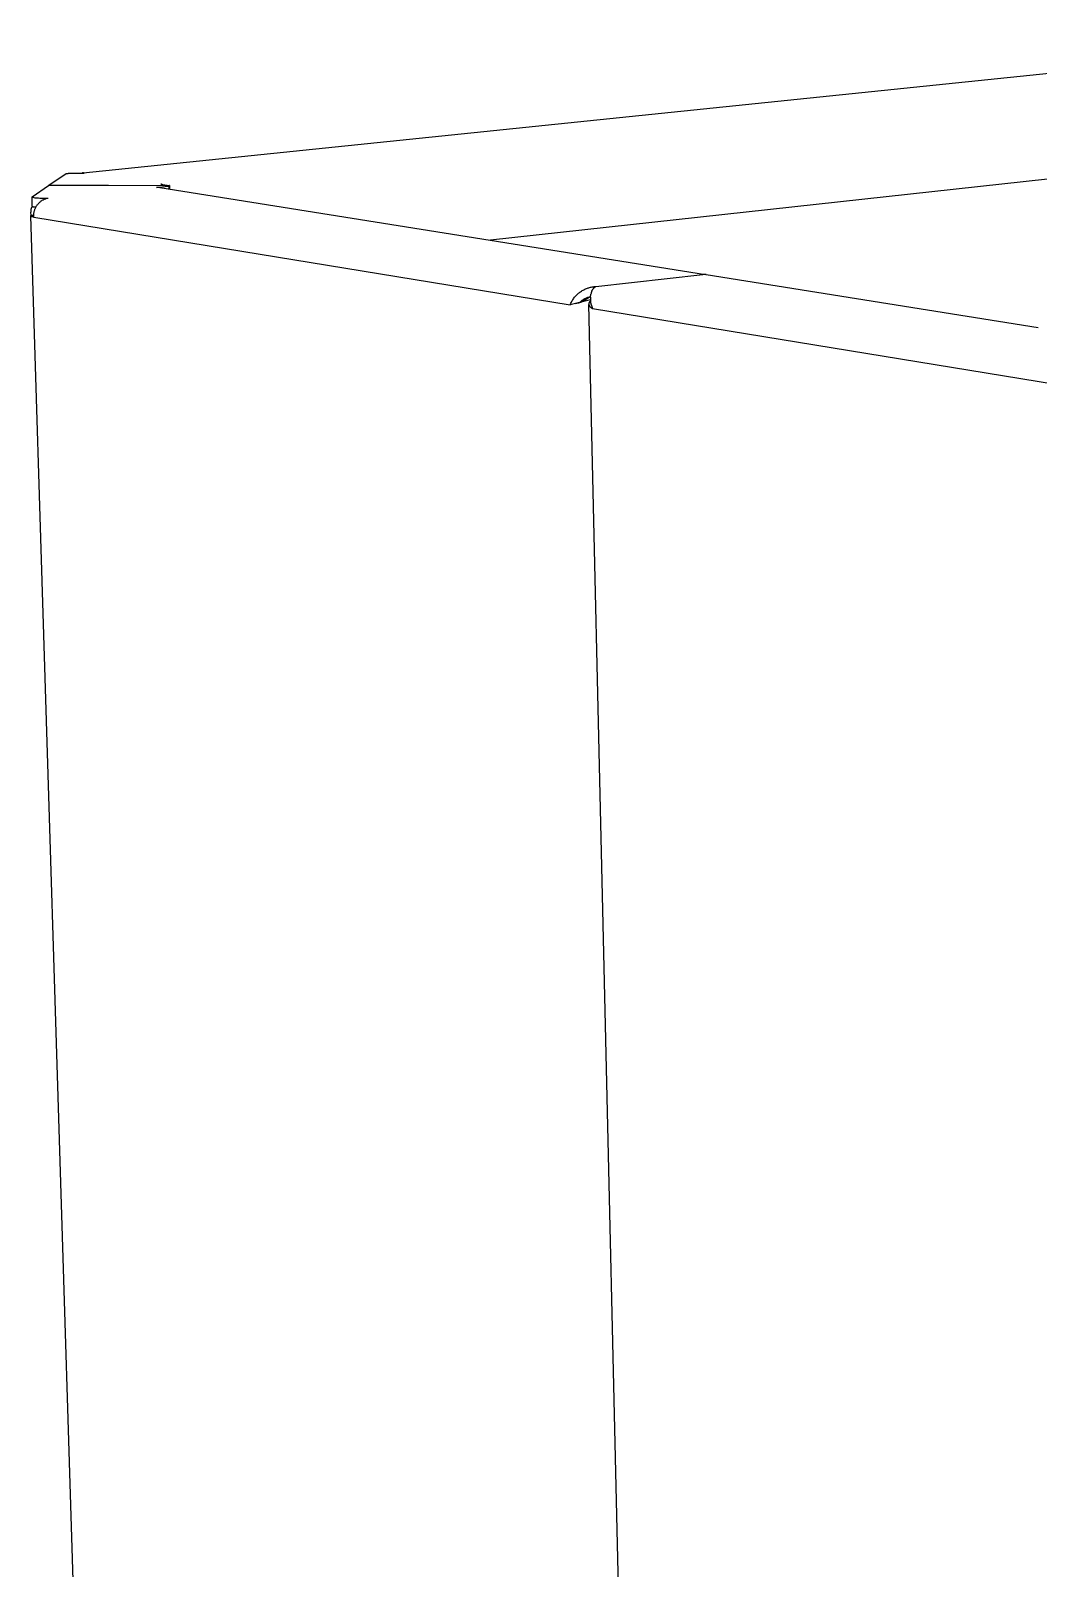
# Model space of a CAD drawing. Header units: millimetres. Extents: x -1246 to 2331, y -493 to 2006.
# Drawn here: x -579.1 to -375.5, y 311 to 621.7 of the extents above; entities that cross this region are included whole.
import ezdxf

# ---------------------------------------------------------------- set-up
doc = ezdxf.new("R2010")
doc.units = ezdxf.units.MM
doc.header["$MEASUREMENT"] = 0
doc.layers.add('Domyslna', color=7, linetype='Continuous', true_color=0x000000)
doc.layers.add('Utwórz2D linie widoczne', color=7, linetype='Continuous', true_color=0x000000)

msp = doc.modelspace()

# ---------------------------------------------------------------- linework, layer by layer
at = {"layer": 'Domyslna'}
for p, q in [((-578.45, 583.99), (-470.06, 566.28)), ((-465.56, 565.54), (-178.53, 518.62))]:
    msp.add_line(p, q, dxfattribs=at)
at = {"layer": 'Utwórz2D linie widoczne'}
for p, q in [((-568.5, 592.93), (-290.56, 621.66)), ((-275.34, 602.47), (-486.19, 579.34)), ((-578.79, 588.11), (-575.49, 590.39)), ((-551.4, 590.29), (-575.49, 590.39)), ((-575.42, 590.44), (-572.16, 592.69)), ((-551.33, 590.34), (-575.42, 590.44)), ((-575.42, 590.39), (-575.42, 590.44)), ((-572.16, 592.69), (-572.08, 592.72)), ((-572.08, 592.72), (-572.01, 592.74)), ((-572.01, 592.74), (-571.93, 592.77)), ((-571.93, 592.77), (-571.85, 592.79)), ((-571.85, 592.79), (-571.78, 592.8)), ((-571.78, 592.8), (-571.7, 592.82)), ((-571.7, 592.82), (-571.62, 592.83)), ((-571.62, 592.83), (-571.54, 592.84)), ((-571.54, 592.84), (-571.46, 592.85)), ((-571.46, 592.85), (-571.38, 592.85)), ((-571.38, 592.85), (-570.91, 592.89)), ((-570.91, 592.89), (-570.45, 592.91)), ((-570.45, 592.91), (-569.98, 592.91)), ((-569.98, 592.91), (-568.32, 592.91)), ((-568.64, 592.91), (-568.68, 592.91)), ((-568.6, 592.92), (-568.64, 592.91)), ((-568.56, 592.92), (-568.6, 592.92)), ((-568.52, 592.92), (-568.56, 592.92)), ((-568.48, 592.92), (-568.52, 592.92)), ((-568.44, 592.92), (-568.48, 592.92)), ((-568.4, 592.92), (-568.44, 592.92)), ((-568.36, 592.91), (-568.4, 592.92)), ((-568.32, 592.91), (-568.36, 592.91)), ((-553.69, 589.99), (-551.3, 590.24)), ((-552.69, 590.67), (-552.77, 590.66)), ((-552.77, 590.66), (-551.1, 590.39)), ((-552.69, 590.67), (-552.65, 590.66)), ((-552.69, 590.64), (-552.69, 590.67)), ((-552.65, 590.66), (-552.6, 590.65)), ((-552.6, 590.65), (-552.56, 590.64)), ((-552.56, 590.64), (-552.52, 590.62)), ((-552.52, 590.62), (-552.47, 590.61)), ((-551.4, 590.29), (-551.37, 590.29)), ((-551.37, 590.29), (-551.33, 590.29)), ((-551.15, 590.35), (-551.33, 590.34)), ((-551.33, 590.29), (-551.3, 590.29)), ((-551.3, 590.29), (-551.27, 590.29)), ((-551.3, 590.24), (-551.28, 590.25)), ((-551.28, 590.25), (-551.27, 590.25)), ((-551.27, 590.29), (-551.24, 590.29)), ((-551.27, 590.25), (-551.25, 590.25)), ((-551.25, 590.25), (-551.24, 590.25)), ((-551.24, 590.28), (-551.24, 590.29)), ((-551.23, 590.28), (-551.24, 590.28)), ((-551.24, 590.25), (-551.23, 590.25)), ((-551.22, 590.28), (-551.23, 590.28)), ((-551.23, 590.28), (-551.23, 590.28)), ((-551.23, 590.25), (-551.23, 590.26)), ((-551.23, 590.26), (-551.22, 590.26)), ((-551.21, 590.28), (-551.22, 590.28)), ((-551.22, 590.28), (-551.22, 590.28)), ((-551.22, 590.28), (-551.22, 590.28)), ((-551.22, 590.28), (-551.22, 590.28)), ((-551.22, 590.26), (-551.22, 590.26)), ((-551.22, 590.26), (-551.22, 590.26)), ((-551.22, 590.26), (-551.22, 590.26)), ((-551.22, 590.26), (-551.21, 590.26)), ((-551.21, 590.27), (-551.21, 590.28)), ((-551.21, 590.28), (-551.21, 590.28)), ((-551.21, 590.28), (-551.21, 590.28)), ((-551.21, 590.28), (-551.21, 590.28)), ((-551.21, 590.28), (-551.21, 590.28)), ((-551.21, 590.28), (-551.21, 590.28)), ((-551.21, 590.28), (-551.21, 590.28)), ((-551.21, 590.28), (-551.21, 590.28)), ((-551.21, 590.28), (-551.21, 590.28)), ((-551.2, 590.27), (-551.21, 590.27)), ((-551.21, 590.26), (-551.21, 590.26)), ((-551.21, 590.26), (-551.21, 590.26)), ((-551.21, 590.26), (-551.21, 590.26)), ((-551.21, 590.26), (-551.21, 590.26)), ((-551.21, 590.26), (-551.21, 590.26)), ((-551.21, 590.26), (-551.21, 590.26)), ((-551.21, 590.26), (-551.21, 590.26)), ((-551.21, 590.26), (-551.21, 590.26)), ((-551.21, 590.26), (-551.2, 590.26)), ((-551.2, 590.26), (-551.2, 590.27)), ((-551.2, 590.27), (-551.2, 590.27)), ((-551.2, 590.27), (-551.2, 590.27)), ((-551.2, 590.27), (-551.2, 590.27)), ((-551.2, 590.27), (-551.2, 590.27)), ((-551.2, 590.27), (-551.2, 590.27)), ((-551.2, 590.27), (-551.2, 590.27)), ((-551.2, 590.27), (-551.2, 590.27)), ((-551.2, 590.27), (-551.2, 590.27)), ((-551.2, 590.27), (-551.2, 590.27)), ((-551.2, 590.27), (-551.2, 590.27)), ((-551.2, 590.27), (-551.2, 590.27)), ((-551.2, 590.27), (-551.2, 590.27)), ((-551.2, 590.27), (-551.2, 590.27)), ((-551.2, 590.27), (-551.2, 590.27)), ((-551.2, 590.27), (-551.2, 590.27)), ((-551.2, 590.27), (-551.2, 590.27)), ((-551.2, 590.27), (-551.2, 590.27)), ((-551.2, 590.27), (-551.2, 590.27)), ((-551.2, 590.27), (-551.2, 590.27)), ((-551.2, 590.27), (-551.2, 590.27)), ((-551.2, 590.27), (-551.2, 590.27)), ((-551.2, 590.27), (-551.2, 590.27)), ((-551.2, 590.27), (-551.2, 590.27)), ((-551.2, 590.27), (-551.2, 590.27)), ((-551.2, 590.27), (-551.2, 590.27)), ((-551.2, 590.27), (-551.2, 590.27)), ((-551.2, 590.27), (-551.2, 590.27)), ((-551.2, 590.27), (-551.2, 590.27)), ((-551.2, 590.27), (-551.2, 590.27)), ((-551.2, 590.27), (-551.2, 590.27)), ((-551.2, 590.27), (-551.2, 590.27)), ((-551.2, 590.27), (-551.2, 590.27)), ((-551.2, 590.27), (-551.2, 590.27)), ((-551.2, 590.27), (-551.2, 590.27)), ((-551.2, 590.27), (-551.2, 590.27)), ((-551.2, 590.27), (-551.2, 590.27)), ((-551.2, 590.27), (-551.2, 590.27)), ((-551.2, 590.27), (-551.2, 590.27)), ((-551.2, 590.27), (-551.2, 590.27)), ((-551.2, 590.27), (-551.2, 590.27)), ((-551.2, 590.27), (-551.2, 590.27)), ((-551.2, 590.27), (-551.2, 590.27)), ((-551.2, 590.27), (-551.2, 590.27)), ((-551.2, 590.27), (-551.2, 590.27)), ((-551.2, 590.27), (-551.2, 590.27)), ((-551.2, 590.27), (-551.2, 590.27)), ((-551.2, 590.27), (-551.2, 590.27)), ((-551.2, 590.27), (-551.2, 590.27)), ((-551.2, 590.27), (-551.2, 590.27)), ((-551.2, 590.27), (-551.2, 590.27)), ((-551.2, 590.26), (-551.2, 590.26)), ((-551.2, 590.26), (-551.2, 590.26)), ((-551.2, 590.26), (-551.2, 590.26)), ((-551.2, 590.26), (-551.2, 590.26)), ((-551.2, 590.26), (-551.2, 590.26)), ((-551.2, 590.26), (-551.18, 589.68)), ((-551.14, 590.35), (-551.15, 590.35)), ((-551.12, 590.35), (-551.14, 590.35)), ((-551.11, 590.36), (-551.12, 590.35)), ((-551.09, 590.36), (-551.11, 590.36)), ((-551.1, 590.39), (-551.09, 590.39)), ((-551.09, 590.39), (-551.09, 590.39)), ((-551.09, 590.39), (-551.08, 590.39)), ((-551.08, 590.36), (-551.09, 590.36)), ((-551.09, 590.36), (-551.09, 590.36)), ((-551.08, 590.39), (-551.08, 590.39)), ((-551.08, 590.39), (-551.07, 590.39)), ((-551.07, 590.36), (-551.08, 590.36)), ((-551.08, 590.36), (-551.08, 590.36)), ((-551.07, 590.39), (-551.07, 590.39)), ((-551.07, 590.39), (-551.07, 590.39)), ((-551.07, 590.39), (-551.07, 590.38)), ((-551.07, 590.38), (-551.07, 590.38)), ((-551.07, 590.38), (-551.06, 590.38)), ((-551.06, 590.37), (-551.07, 590.37)), ((-551.07, 590.37), (-551.07, 590.36)), ((-551.07, 590.36), (-551.07, 590.36)), ((-551.07, 590.36), (-551.07, 590.36)), ((-551.06, 590.38), (-551.06, 590.38)), ((-551.06, 590.38), (-551.06, 590.38)), ((-551.06, 590.38), (-551.06, 590.38)), ((-551.06, 590.38), (-551.06, 590.38)), ((-551.06, 590.38), (-551.06, 590.38)), ((-551.06, 590.38), (-551.06, 590.38)), ((-551.06, 590.38), (-551.06, 590.38)), ((-551.06, 590.38), (-551.06, 590.38)), ((-551.06, 590.38), (-551.06, 590.38)), ((-551.06, 590.38), (-551.06, 590.38)), ((-551.06, 590.38), (-551.06, 590.38)), ((-551.06, 590.38), (-551.06, 590.38)), ((-551.06, 590.38), (-551.06, 590.38)), ((-551.06, 590.38), (-551.06, 590.38)), ((-551.06, 590.38), (-551.06, 590.38)), ((-551.06, 590.38), (-551.06, 590.38)), ((-551.06, 590.38), (-551.06, 590.38)), ((-551.06, 590.38), (-551.06, 590.38)), ((-551.06, 590.38), (-551.06, 590.38)), ((-551.06, 590.38), (-551.06, 590.38)), ((-551.06, 590.38), (-551.06, 590.38)), ((-551.06, 590.38), (-551.06, 590.38)), ((-551.06, 590.38), (-551.05, 590.38)), ((-551.05, 590.37), (-551.06, 590.37)), ((-551.06, 590.37), (-551.06, 590.37)), ((-551.06, 590.37), (-551.06, 590.37)), ((-551.06, 590.37), (-551.06, 590.37)), ((-551.06, 590.37), (-551.06, 590.37)), ((-551.06, 590.37), (-551.06, 590.37)), ((-551.06, 590.37), (-551.06, 590.37)), ((-551.06, 590.37), (-551.06, 590.37)), ((-551.06, 590.37), (-551.06, 590.37)), ((-551.06, 590.37), (-551.06, 590.37)), ((-551.06, 590.37), (-551.06, 590.37)), ((-551.06, 590.37), (-551.06, 590.37)), ((-551.06, 590.37), (-551.06, 590.37)), ((-551.06, 590.37), (-551.06, 590.37)), ((-551.06, 590.37), (-551.06, 590.37)), ((-551.06, 590.37), (-551.06, 590.37)), ((-551.06, 590.37), (-551.06, 590.37)), ((-551.06, 590.37), (-551.06, 590.37)), ((-551.06, 590.37), (-551.06, 590.37)), ((-551.06, 590.37), (-551.06, 590.37)), ((-551.06, 590.37), (-551.06, 590.37)), ((-551.06, 590.37), (-551.06, 590.37)), ((-551.06, 590.37), (-551.06, 590.37)), ((-551.05, 590.38), (-551.05, 590.38)), ((-551.05, 590.38), (-551.05, 590.38)), ((-551.05, 590.38), (-551.05, 590.38)), ((-551.05, 590.38), (-551.05, 590.38)), ((-551.05, 590.38), (-551.05, 590.38)), ((-551.05, 590.38), (-551.05, 590.38)), ((-551.05, 590.38), (-551.05, 590.38)), ((-551.05, 590.38), (-551.05, 590.38)), ((-551.05, 590.38), (-551.05, 590.38)), ((-551.05, 590.38), (-551.05, 590.38)), ((-551.05, 590.38), (-551.05, 590.38)), ((-551.05, 590.38), (-551.05, 590.38)), ((-551.05, 590.38), (-551.05, 590.38)), ((-551.05, 590.38), (-551.05, 590.38)), ((-551.05, 590.38), (-551.05, 590.37)), ((-551.05, 590.37), (-551.05, 590.37)), ((-551.05, 590.37), (-551.05, 590.37)), ((-551.05, 590.37), (-551.05, 590.37)), ((-551.05, 590.37), (-551.05, 590.37)), ((-551.05, 590.37), (-551.05, 590.37)), ((-551.05, 590.37), (-551.05, 590.37)), ((-551.05, 590.37), (-551.05, 590.37)), ((-551.05, 590.37), (-551.05, 590.37)), ((-551.05, 590.37), (-551.05, 590.37)), ((-551.05, 590.37), (-551.05, 590.37)), ((-551.05, 590.37), (-551.05, 590.37)), ((-551.05, 590.37), (-551.03, 589.65)), ((-578.82, 588.08), (-578.82, 588.09)), ((-578.82, 588.09), (-578.82, 588.09)), ((-578.82, 588.09), (-578.82, 588.09)), ((-578.82, 588.09), (-578.82, 588.09)), ((-578.82, 588.09), (-578.81, 588.09)), ((-578.82, 588.07), (-578.82, 588.08)), ((-578.82, 588.08), (-578.82, 588.08)), ((-578.82, 588.08), (-578.82, 588.08)), ((-578.82, 588.08), (-578.82, 588.08)), ((-578.82, 588.08), (-578.82, 588.08)), ((-578.82, 588.08), (-578.82, 588.08)), ((-578.82, 588.08), (-578.82, 588.08)), ((-578.82, 588.08), (-578.82, 588.08)), ((-578.82, 588.08), (-578.82, 588.08)), ((-578.82, 588.08), (-578.82, 588.08)), ((-578.82, 588.08), (-578.82, 588.08)), ((-578.82, 588.08), (-578.82, 588.08)), ((-578.82, 588.08), (-578.82, 588.08)), ((-578.82, 588.08), (-578.82, 588.08)), ((-578.82, 588.06), (-578.82, 588.07)), ((-578.82, 588.07), (-578.82, 588.07)), ((-578.82, 588.07), (-578.82, 588.07)), ((-578.82, 588.07), (-578.82, 588.07)), ((-578.82, 588.07), (-578.82, 588.07)), ((-578.82, 588.07), (-578.82, 588.07)), ((-578.82, 588.07), (-578.82, 588.07)), ((-578.82, 588.07), (-578.82, 588.07)), ((-578.82, 588.07), (-578.82, 588.07)), ((-578.82, 588.07), (-578.82, 588.07)), ((-578.82, 588.07), (-578.82, 588.07)), ((-578.82, 588.07), (-578.82, 588.07)), ((-578.82, 588.07), (-578.82, 588.07)), ((-578.82, 588.05), (-578.82, 588.06)), ((-578.82, 588.06), (-578.82, 588.06)), ((-578.82, 588.06), (-578.82, 588.06)), ((-578.82, 588.06), (-578.82, 588.06)), ((-578.82, 588.06), (-578.82, 588.06)), ((-578.82, 588.06), (-578.82, 588.06)), ((-578.82, 588.06), (-578.82, 588.06)), ((-578.82, 588.06), (-578.82, 588.06)), ((-578.82, 588.06), (-578.82, 588.06)), ((-578.82, 588.06), (-578.82, 588.06)), ((-578.82, 588.06), (-578.82, 588.06)), ((-578.82, 588.06), (-578.82, 588.06)), ((-578.82, 588.06), (-578.82, 588.06)), ((-578.82, 588.06), (-578.82, 588.06)), ((-578.81, 588.04), (-578.82, 588.05)), ((-578.82, 588.05), (-578.82, 588.05)), ((-578.82, 588.05), (-578.82, 588.05)), ((-578.82, 588.05), (-578.82, 588.05)), ((-578.82, 588.05), (-578.82, 588.05)), ((-578.82, 588.05), (-578.82, 588.05)), ((-578.82, 588.05), (-578.82, 588.05)), ((-578.82, 588.05), (-578.82, 588.05)), ((-578.82, 588.05), (-578.82, 588.05)), ((-578.82, 588.05), (-578.82, 588.05)), ((-578.82, 588.05), (-578.82, 588.05)), ((-578.82, 588.05), (-578.82, 588.05)), ((-578.77, 586.2), (-578.82, 588.04)), ((-578.81, 588.09), (-578.81, 588.1)), ((-578.81, 588.1), (-578.81, 588.1)), ((-578.81, 588.1), (-578.81, 588.1)), ((-578.81, 588.1), (-578.81, 588.1)), ((-578.81, 588.1), (-578.8, 588.1)), ((-578.81, 588.09), (-578.81, 588.09)), ((-578.81, 588.09), (-578.81, 588.09)), ((-578.8, 588.03), (-578.81, 588.04)), ((-578.81, 588.04), (-578.81, 588.04)), ((-578.81, 588.04), (-578.81, 588.04)), ((-578.81, 588.04), (-578.81, 588.04)), ((-578.81, 588.04), (-578.81, 588.04)), ((-578.81, 588.04), (-578.81, 588.04)), ((-578.81, 588.04), (-578.81, 588.04)), ((-578.8, 588.1), (-578.8, 588.11)), ((-578.8, 588.11), (-578.8, 588.11)), ((-578.8, 588.11), (-578.79, 588.11)), ((-578.8, 588.1), (-578.8, 588.1)), ((-578.8, 588.1), (-578.8, 588.1)), ((-578.79, 588.02), (-578.8, 588.03)), ((-578.8, 588.03), (-578.8, 588.03)), ((-578.8, 588.03), (-578.8, 588.03)), ((-578.8, 588.03), (-578.8, 588.03)), ((-578.8, 588.03), (-578.8, 588.03)), ((-578.8, 588.03), (-578.8, 588.03)), ((-578.78, 588.02), (-578.79, 588.02)), ((-578.79, 588.02), (-578.79, 588.02)), ((-578.77, 588.01), (-578.78, 588.02)), ((-578.78, 588.02), (-578.78, 588.02)), ((-578.76, 588.01), (-578.77, 588.01)), ((-578.77, 588.01), (-578.77, 588.01)), ((-578.75, 588.01), (-578.76, 588.01)), ((-578.75, 588), (-578.75, 588.01)), ((-578.73, 588), (-578.75, 588)), ((-578.72, 587.99), (-578.73, 588)), ((-578.7, 587.99), (-578.72, 587.99)), ((-578.69, 587.98), (-578.7, 587.99)), ((-578.67, 587.98), (-578.69, 587.98)), ((-578.63, 587.97), (-578.67, 587.98)), ((-578.59, 587.96), (-578.63, 587.97)), ((-578.54, 587.95), (-578.59, 587.96)), ((-578.49, 587.94), (-578.54, 587.95)), ((-578.49, 587.94), (-578.25, 587.91)), ((-578.25, 587.91), (-578, 587.89)), ((-578, 587.89), (-577.76, 587.87)), ((-577.76, 587.87), (-577.51, 587.87)), ((-577.51, 587.87), (-577.27, 587.86)), ((-577.27, 587.86), (-575.59, 587.86)), ((-577.15, 587.11), (-577.06, 587.18)), ((-577.06, 587.18), (-576.95, 587.26)), ((-576.95, 587.26), (-576.85, 587.33)), ((-576.85, 587.33), (-576.75, 587.4)), ((-576.75, 587.4), (-576.64, 587.46)), ((-576.64, 587.46), (-576.53, 587.52)), ((-576.53, 587.52), (-576.42, 587.58)), ((-576.42, 587.58), (-576.3, 587.63)), ((-576.3, 587.63), (-576.19, 587.68)), ((-576.19, 587.68), (-576.07, 587.72)), ((-576.07, 587.72), (-575.95, 587.76)), ((-575.95, 587.76), (-575.83, 587.8)), ((-575.83, 587.8), (-575.71, 587.83)), ((-575.71, 587.83), (-575.59, 587.86)), ((-553.64, 589.98), (-553.69, 589.99)), ((-553.56, 589.99), (-553.64, 589.98)), ((-553.48, 590), (-553.56, 589.99)), ((-553.4, 590), (-553.48, 590)), ((-553.32, 590), (-553.4, 590)), ((-553.24, 589.99), (-553.32, 590)), ((-553.16, 589.99), (-553.24, 589.99)), ((-553.08, 589.98), (-553.16, 589.99)), ((-553, 589.97), (-553.08, 589.98)), ((-553, 589.97), (-442.7, 572.42)), ((-552.67, 589.89), (-552.83, 589.93)), ((-579.09, 584.25), (-579.09, 584.26)), ((-579.09, 584.26), (-579.09, 584.26)), ((-579.09, 584.26), (-579.09, 584.26)), ((-579.09, 584.26), (-579.08, 584.26)), ((-579.09, 584.24), (-579.09, 584.25)), ((-579.09, 584.25), (-579.09, 584.25)), ((-579.09, 584.25), (-579.09, 584.25)), ((-579.09, 584.25), (-579.09, 584.25)), ((-579.09, 584.25), (-579.09, 584.25)), ((-579.09, 584.25), (-579.09, 584.25)), ((-579.09, 584.25), (-579.09, 584.25)), ((-579.09, 584.23), (-579.09, 584.24)), ((-579.09, 584.24), (-579.09, 584.24)), ((-579.09, 584.24), (-579.09, 584.24)), ((-579.09, 584.24), (-579.09, 584.24)), ((-579.09, 584.24), (-579.09, 584.24)), ((-579.09, 584.24), (-579.09, 584.24)), ((-579.09, 584.24), (-579.09, 584.24)), ((-579.09, 584.22), (-579.09, 584.23)), ((-579.09, 584.23), (-579.09, 584.23)), ((-579.09, 584.23), (-579.09, 584.23)), ((-579.09, 584.23), (-579.09, 584.23)), ((-579.09, 584.23), (-579.09, 584.23)), ((-579.09, 584.23), (-579.09, 584.23)), ((-579.09, 584.23), (-579.09, 584.23)), ((-567.26, 202.93), (-579.09, 584.23)), ((-579.08, 584.22), (-579.09, 584.22)), ((-579.09, 584.22), (-579.09, 584.22)), ((-579.09, 584.22), (-579.09, 584.22)), ((-579.09, 584.22), (-579.09, 584.22)), ((-579.08, 584.27), (-579.08, 584.28)), ((-579.08, 584.28), (-579.07, 584.28)), ((-579.08, 584.26), (-579.08, 584.27)), ((-579.08, 584.27), (-579.08, 584.27)), ((-579.08, 584.27), (-579.08, 584.27)), ((-579.08, 584.27), (-579.08, 584.27)), ((-579.08, 584.27), (-579.08, 584.27)), ((-579.08, 584.27), (-579.08, 584.27)), ((-579.08, 584.27), (-579.08, 584.27)), ((-579.08, 584.26), (-579.08, 584.26)), ((-579.08, 584.26), (-579.08, 584.26)), ((-579.08, 584.26), (-579.08, 584.26)), ((-579.08, 584.21), (-579.08, 584.22)), ((-579.08, 584.22), (-579.08, 584.22)), ((-579.08, 584.22), (-579.08, 584.22)), ((-579.08, 584.22), (-579.08, 584.22)), ((-579.08, 584.2), (-579.08, 584.21)), ((-579.08, 584.21), (-579.08, 584.21)), ((-579.08, 584.21), (-579.08, 584.21)), ((-579.08, 584.21), (-579.08, 584.21)), ((-579.08, 584.21), (-579.08, 584.21)), ((-579.08, 584.21), (-579.08, 584.21)), ((-579.08, 584.21), (-579.08, 584.21)), ((-579.07, 584.2), (-579.08, 584.2)), ((-579.08, 584.2), (-579.08, 584.2)), ((-579.08, 584.2), (-579.08, 584.2)), ((-579.06, 585.31), (-579.07, 585.25)), ((-579.07, 585.25), (-579.06, 585.18)), ((-579.07, 584.28), (-579.07, 584.29)), ((-579.07, 584.29), (-579.07, 584.29)), ((-579.07, 584.29), (-579.06, 584.29)), ((-579.07, 584.28), (-579.07, 584.28)), ((-579.07, 584.28), (-579.07, 584.28)), ((-579.07, 584.19), (-579.07, 584.2)), ((-579.07, 584.2), (-579.07, 584.2)), ((-579.06, 584.19), (-579.07, 584.19)), ((-579.07, 584.19), (-579.07, 584.19)), ((-579.05, 585.45), (-579.06, 585.38)), ((-579.06, 585.38), (-579.06, 585.31)), ((-579.06, 585.18), (-579.06, 585.11)), ((-579.06, 585.11), (-579.06, 585.04)), ((-579.06, 585.04), (-579.05, 584.98)), ((-579.06, 584.29), (-579.06, 584.3)), ((-579.06, 584.3), (-579.06, 584.3)), ((-579.06, 584.3), (-579.06, 584.3)), ((-579.06, 584.3), (-579.05, 584.3)), ((-579.06, 584.18), (-579.06, 584.19)), ((-579.05, 584.18), (-579.06, 584.18)), ((-579.06, 584.18), (-579.06, 584.18)), ((-579.06, 584.18), (-579.06, 584.18)), ((-579.04, 585.58), (-579.05, 585.51)), ((-579.05, 585.51), (-579.05, 585.45)), ((-579.03, 584.32), (-579.05, 584.98)), ((-579.05, 584.3), (-579.05, 584.31)), ((-579.05, 584.31), (-579.05, 584.31)), ((-579.05, 584.31), (-579.04, 584.31)), ((-579.05, 584.17), (-579.05, 584.18)), ((-579.04, 584.17), (-579.05, 584.17)), ((-579.05, 584.17), (-579.05, 584.17)), ((-579.02, 585.65), (-579.04, 585.58)), ((-579.04, 584.31), (-579.04, 584.32)), ((-579.04, 584.32), (-579.04, 584.32)), ((-579.04, 584.32), (-579.03, 584.32)), ((-579.03, 584.16), (-579.04, 584.17)), ((-579.04, 584.17), (-579.04, 584.17)), ((-578.45, 584.32), (-579.03, 584.32)), ((-579.02, 584.15), (-579.03, 584.16)), ((-579.03, 584.16), (-579.03, 584.16)), ((-579.01, 585.71), (-579.02, 585.65)), ((-579.01, 584.15), (-579.02, 584.15)), ((-578.99, 585.78), (-579.01, 585.71)), ((-579, 584.14), (-579.01, 584.15)), ((-578.99, 584.14), (-579, 584.14)), ((-578.97, 585.84), (-578.99, 585.78)), ((-578.98, 584.13), (-578.99, 584.14)), ((-578.97, 584.13), (-578.98, 584.13)), ((-578.95, 585.91), (-578.97, 585.84)), ((-578.96, 584.12), (-578.97, 584.13)), ((-578.94, 584.12), (-578.96, 584.12)), ((-578.93, 585.97), (-578.95, 585.91)), ((-578.92, 584.11), (-578.94, 584.12)), ((-578.9, 586.03), (-578.93, 585.97)), ((-578.89, 584.09), (-578.92, 584.11)), ((-578.73, 586.15), (-578.9, 586.03)), ((-578.86, 584.08), (-578.89, 584.09)), ((-578.83, 584.08), (-578.86, 584.08)), ((-578.79, 584.07), (-578.83, 584.08)), ((-578.72, 584.05), (-578.79, 584.07)), ((-578.77, 586.2), (-578.75, 586.19)), ((-578.75, 586.19), (-578.74, 586.18)), ((-578.74, 586.18), (-578.73, 586.17)), ((-578.73, 586.17), (-578.72, 586.16)), ((-578.72, 586.16), (-578.71, 586.15)), ((-578.64, 584.03), (-578.72, 584.05)), ((-578.71, 586.15), (-578.69, 586.14)), ((-578.69, 586.14), (-578.68, 586.13)), ((-578.68, 586.13), (-578.67, 586.13)), ((-578.67, 586.13), (-578.65, 586.12)), ((-578.65, 586.12), (-578.64, 586.11)), ((-578.64, 586.11), (-578.63, 586.11)), ((-578.55, 584.01), (-578.64, 584.03)), ((-578.63, 586.11), (-578.61, 586.1)), ((-578.61, 586.1), (-578.6, 586.09)), ((-578.6, 586.09), (-578.58, 586.09)), ((-578.58, 586.09), (-578.57, 586.09)), ((-578.57, 586.09), (-578.55, 586.08)), ((-578.55, 586.08), (-578.54, 586.08)), ((-578.54, 586.08), (-578.52, 586.08)), ((-578.52, 586.08), (-578.51, 586.07)), ((-578.51, 586.07), (-578.49, 586.07)), ((-578.49, 586.07), (-578.48, 586.07)), ((-578.48, 586.07), (-578.46, 586.07)), ((-578.47, 584.37), (-578.46, 584.5)), ((-578.47, 584.25), (-578.47, 584.37)), ((-578.46, 584.12), (-578.47, 584.25)), ((-578.46, 586.07), (-578.45, 586.07)), ((-578.46, 584.5), (-578.45, 584.62)), ((-578.45, 583.99), (-578.46, 584.12)), ((-578.45, 586.07), (-578.43, 586.07)), ((-578.45, 584.62), (-578.44, 584.75)), ((-578.44, 584.75), (-578.43, 584.87)), ((-578.43, 586.07), (-578.29, 586.05)), ((-578.43, 584.87), (-578.4, 584.99)), ((-578.4, 584.99), (-578.38, 585.12)), ((-578.38, 585.12), (-578.35, 585.24)), ((-578.35, 585.24), (-578.31, 585.36)), ((-578.31, 585.36), (-578.28, 585.48)), ((-578.29, 586.05), (-578.15, 586.04)), ((-578.28, 585.48), (-578.23, 585.6)), ((-578.23, 585.6), (-578.19, 585.71)), ((-578.19, 585.71), (-578.14, 585.83)), ((-578.15, 586.04), (-578.01, 586.03)), ((-578.14, 585.83), (-578.08, 585.94)), ((-578.08, 585.94), (-578.03, 586.05)), ((-578.03, 586.05), (-577.96, 586.16)), ((-577.96, 586.16), (-577.9, 586.27)), ((-577.9, 586.27), (-577.83, 586.37)), ((-577.83, 586.37), (-577.76, 586.47)), ((-577.76, 586.47), (-577.68, 586.57)), ((-577.68, 586.57), (-577.6, 586.67)), ((-577.6, 586.67), (-577.52, 586.76)), ((-577.52, 586.76), (-577.43, 586.85)), ((-577.43, 586.85), (-577.34, 586.94)), ((-577.34, 586.94), (-577.25, 587.03)), ((-577.25, 587.03), (-577.15, 587.11)), ((-578.45, 583.99), (-578.55, 584.01)), ((-464.88, 569.97), (-443.25, 572.42)), ((-443.17, 572.42), (-443.25, 572.42)), ((-443.09, 572.43), (-443.17, 572.42)), ((-443.01, 572.43), (-443.09, 572.43)), ((-442.92, 572.43), (-443.01, 572.43)), ((-442.84, 572.43), (-442.92, 572.43)), ((-442.76, 572.42), (-442.84, 572.43)), ((-442.68, 572.41), (-442.76, 572.42)), ((-442.6, 572.4), (-442.68, 572.41)), ((-442.6, 572.4), (-375.46, 561.72)), ((-468.64, 568.38), (-468.51, 568.5)), ((-468.51, 568.5), (-468.38, 568.61)), ((-468.38, 568.61), (-468.25, 568.72)), ((-468.25, 568.72), (-468.11, 568.82)), ((-468.11, 568.82), (-467.96, 568.93)), ((-467.96, 568.93), (-467.8, 569.04)), ((-467.8, 569.04), (-467.64, 569.15)), ((-467.64, 569.15), (-467.47, 569.24)), ((-467.47, 569.24), (-467.3, 569.34)), ((-467.3, 569.34), (-467.13, 569.42)), ((-467.13, 569.42), (-466.95, 569.5)), ((-466.95, 569.5), (-466.77, 569.58)), ((-466.77, 569.58), (-466.59, 569.65)), ((-466.59, 569.65), (-466.45, 569.69)), ((-466.45, 569.69), (-466.31, 569.74)), ((-466.31, 569.74), (-466.17, 569.78)), ((-466.17, 569.78), (-465.99, 569.82)), ((-465.99, 569.82), (-465.81, 569.86)), ((-465.84, 568.55), (-465.86, 568.46)), ((-465.82, 568.65), (-465.84, 568.55)), ((-465.79, 568.74), (-465.82, 568.65)), ((-465.81, 569.86), (-465.62, 569.9)), ((-465.76, 568.83), (-465.79, 568.74)), ((-465.73, 568.92), (-465.76, 568.83)), ((-465.7, 569.02), (-465.73, 568.92)), ((-465.7, 569.02), (-465.67, 569.08)), ((-465.67, 569.08), (-465.64, 569.15)), ((-465.64, 569.15), (-465.61, 569.21)), ((-465.62, 569.9), (-465.44, 569.93)), ((-465.61, 569.21), (-465.58, 569.28)), ((-465.58, 569.28), (-465.54, 569.34)), ((-465.54, 569.34), (-465.5, 569.4)), ((-465.5, 569.4), (-465.47, 569.46)), ((-465.44, 569.51), (-465.47, 569.46)), ((-465.44, 569.93), (-465.25, 569.95)), ((-465.4, 569.55), (-465.44, 569.51)), ((-465.37, 569.59), (-465.4, 569.55)), ((-465.34, 569.63), (-465.37, 569.59)), ((-465.3, 569.67), (-465.34, 569.63)), ((-465.26, 569.71), (-465.3, 569.67)), ((-465.22, 569.75), (-465.26, 569.71)), ((-465.25, 569.95), (-465.07, 569.96)), ((-465.19, 569.79), (-465.22, 569.75)), ((-465.19, 569.79), (-465.16, 569.81)), ((-465.16, 569.81), (-465.13, 569.83)), ((-465.13, 569.83), (-465.11, 569.85)), ((-465.11, 569.85), (-465.08, 569.86)), ((-465.08, 569.86), (-465.05, 569.88)), ((-465.07, 569.96), (-464.88, 569.97)), ((-465.05, 569.88), (-465.03, 569.9)), ((-465.03, 569.9), (-465, 569.91)), ((-465, 569.91), (-464.97, 569.93)), ((-464.97, 569.93), (-464.94, 569.94)), ((-464.94, 569.94), (-464.91, 569.96)), ((-464.91, 569.96), (-464.88, 569.97)), ((-465.95, 567.31), (-470.06, 566.28)), ((-470.06, 566.28), (-469.99, 566.45)), ((-469.99, 566.45), (-469.91, 566.62)), ((-469.91, 566.62), (-469.83, 566.79)), ((-469.83, 566.79), (-469.74, 566.96)), ((-469.74, 566.96), (-469.64, 567.13)), ((-469.64, 567.13), (-469.53, 567.3)), ((-469.53, 567.3), (-469.42, 567.47)), ((-469.42, 567.47), (-469.3, 567.63)), ((-469.3, 567.63), (-469.18, 567.8)), ((-469.18, 567.8), (-469.04, 567.96)), ((-469.04, 567.96), (-468.9, 568.11)), ((-468.91, 566.54), (-468.7, 566.59)), ((-468.9, 568.11), (-468.76, 568.26)), ((-468.76, 568.26), (-468.64, 568.38)), ((-468.7, 566.59), (-468.5, 566.65)), ((-468.5, 566.65), (-468.29, 566.71)), ((-468.29, 566.71), (-468.09, 566.77)), ((-468.07, 566.85), (-468.19, 566.74)), ((-468.09, 566.77), (-467.89, 566.85)), ((-467.94, 566.95), (-468.07, 566.85)), ((-467.82, 567.05), (-467.94, 566.95)), ((-467.89, 566.85), (-467.7, 566.93)), ((-467.69, 567.14), (-467.82, 567.05)), ((-467.7, 566.93), (-467.5, 567.02)), ((-467.56, 567.23), (-467.69, 567.14)), ((-467.42, 567.32), (-467.56, 567.23)), ((-467.2, 567.17), (-467.5, 567.02)), ((-467.28, 567.4), (-467.42, 567.32)), ((-467.14, 567.47), (-467.28, 567.4)), ((-466.9, 567.34), (-467.2, 567.17)), ((-467, 567.55), (-467.14, 567.47)), ((-466.85, 567.61), (-467, 567.55)), ((-466.61, 567.51), (-466.9, 567.34)), ((-466.71, 567.67), (-466.85, 567.61)), ((-466.56, 567.73), (-466.71, 567.67)), ((-466.33, 567.69), (-466.61, 567.51)), ((-466.4, 567.78), (-466.56, 567.73)), ((-466.25, 567.83), (-466.4, 567.78)), ((-466.05, 567.88), (-466.33, 567.69)), ((-466.31, 566.55), (-466.32, 566.53)), ((-466.32, 566.53), (-466.32, 566.51)), ((-466.32, 566.51), (-466.32, 566.49)), ((-466.32, 566.49), (-466.32, 566.48)), ((-466.32, 566.48), (-466.32, 566.46)), ((-466.32, 566.46), (-466.32, 566.44)), ((-466.32, 566.44), (-466.32, 566.42)), ((-466.32, 566.42), (-466.32, 566.41)), ((-466.32, 566.41), (-466.32, 566.39)), ((-466.32, 566.39), (-466.32, 566.37)), ((-466.32, 566.37), (-466.32, 566.35)), ((-466.32, 566.35), (-466.31, 566.34)), ((-457.03, 166.26), (-466.32, 566.35)), ((-466.3, 566.58), (-466.31, 566.56)), ((-466.31, 566.56), (-466.31, 566.55)), ((-466.31, 566.34), (-466.31, 566.32)), ((-466.31, 566.32), (-466.31, 566.3)), ((-466.31, 566.3), (-466.3, 566.28)), ((-466.29, 566.62), (-466.3, 566.6)), ((-466.3, 566.6), (-466.3, 566.58)), ((-466.3, 566.28), (-466.3, 566.27)), ((-466.3, 566.27), (-466.29, 566.25)), ((-466.28, 566.65), (-466.29, 566.64)), ((-466.29, 566.64), (-466.29, 566.62)), ((-466.29, 566.25), (-466.28, 566.23)), ((-466.27, 566.68), (-466.28, 566.66)), ((-466.28, 566.66), (-466.28, 566.65)), ((-466.28, 566.23), (-466.28, 566.21)), ((-466.28, 566.21), (-466.27, 566.2)), ((-466.26, 566.69), (-466.27, 566.68)), ((-466.27, 566.2), (-466.26, 566.18)), ((-466.25, 566.72), (-466.26, 566.71)), ((-466.26, 566.71), (-466.26, 566.69)), ((-466.26, 566.18), (-466.25, 566.16)), ((-466.1, 567.87), (-466.25, 567.83)), ((-466.24, 566.74), (-466.25, 566.72)), ((-466.25, 566.16), (-466.24, 566.14)), ((-466.23, 566.75), (-466.24, 566.74)), ((-466.24, 566.14), (-466.24, 566.13)), ((-466.24, 566.13), (-466.23, 566.11)), ((-466.22, 566.76), (-466.23, 566.75)), ((-466.23, 566.11), (-466.21, 566.09)), ((-466.21, 566.79), (-466.22, 566.78)), ((-466.22, 566.78), (-466.22, 566.76)), ((-466.2, 566.81), (-466.21, 566.79)), ((-466.21, 566.09), (-466.2, 566.07)), ((-466.18, 566.84), (-466.2, 566.81)), ((-466.2, 566.07), (-466.19, 566.06)), ((-466.19, 566.06), (-466.18, 566.04)), ((-466.16, 566.86), (-466.18, 566.84)), ((-466.18, 566.04), (-466.17, 566.02)), ((-466.17, 566.02), (-466.15, 566.01)), ((-466.13, 566.89), (-466.16, 566.86)), ((-466.15, 566.01), (-466.14, 565.99)), ((-466.14, 565.99), (-466.12, 565.97)), ((-466.11, 566.92), (-466.13, 566.89)), ((-466.12, 565.97), (-466.11, 565.95)), ((-466.08, 566.95), (-466.11, 566.92)), ((-466.11, 565.95), (-466.09, 565.94)), ((-465.94, 567.91), (-466.1, 567.87)), ((-466.09, 565.94), (-466.06, 565.9)), ((-466.06, 566.98), (-466.08, 566.95)), ((-466.03, 567.01), (-466.06, 566.98)), ((-466.06, 565.9), (-466.02, 565.87)), ((-466, 567.03), (-466.03, 567.01)), ((-466.02, 565.87), (-465.99, 565.84)), ((-465.97, 567.06), (-466, 567.03)), ((-465.99, 565.84), (-465.95, 565.8)), ((-465.94, 567.09), (-465.97, 567.06)), ((-465.95, 567.8), (-465.94, 567.93)), ((-465.95, 567.8), (-465.95, 567.66)), ((-465.95, 567.66), (-465.95, 567.51)), ((-465.95, 567.51), (-465.95, 567.37)), ((-465.95, 567.37), (-465.94, 567.23)), ((-465.95, 565.8), (-465.91, 565.77)), ((-465.94, 567.93), (-465.93, 568.07)), ((-465.94, 567.23), (-465.93, 567.08)), ((-465.93, 568.07), (-465.91, 568.2)), ((-465.91, 566.89), (-465.93, 567.08)), ((-465.91, 568.2), (-465.89, 568.33)), ((-465.88, 566.7), (-465.91, 566.89)), ((-465.91, 565.77), (-465.86, 565.74)), ((-465.89, 568.33), (-465.86, 568.46)), ((-465.84, 566.51), (-465.88, 566.7)), ((-465.86, 565.74), (-465.82, 565.7)), ((-465.8, 566.32), (-465.84, 566.51)), ((-465.82, 565.7), (-465.77, 565.67)), ((-465.8, 566.32), (-465.75, 566.12)), ((-465.77, 565.67), (-465.72, 565.64)), ((-465.75, 566.12), (-465.7, 565.93)), ((-465.72, 565.64), (-465.67, 565.6)), ((-465.7, 565.93), (-465.63, 565.73)), ((-465.67, 565.6), (-465.62, 565.57)), ((-465.63, 565.73), (-465.56, 565.54)), ((-465.62, 565.57), (-465.56, 565.54))]:
    msp.add_line(p, q, dxfattribs=at)

doc.saveas('drawing.dxf')
